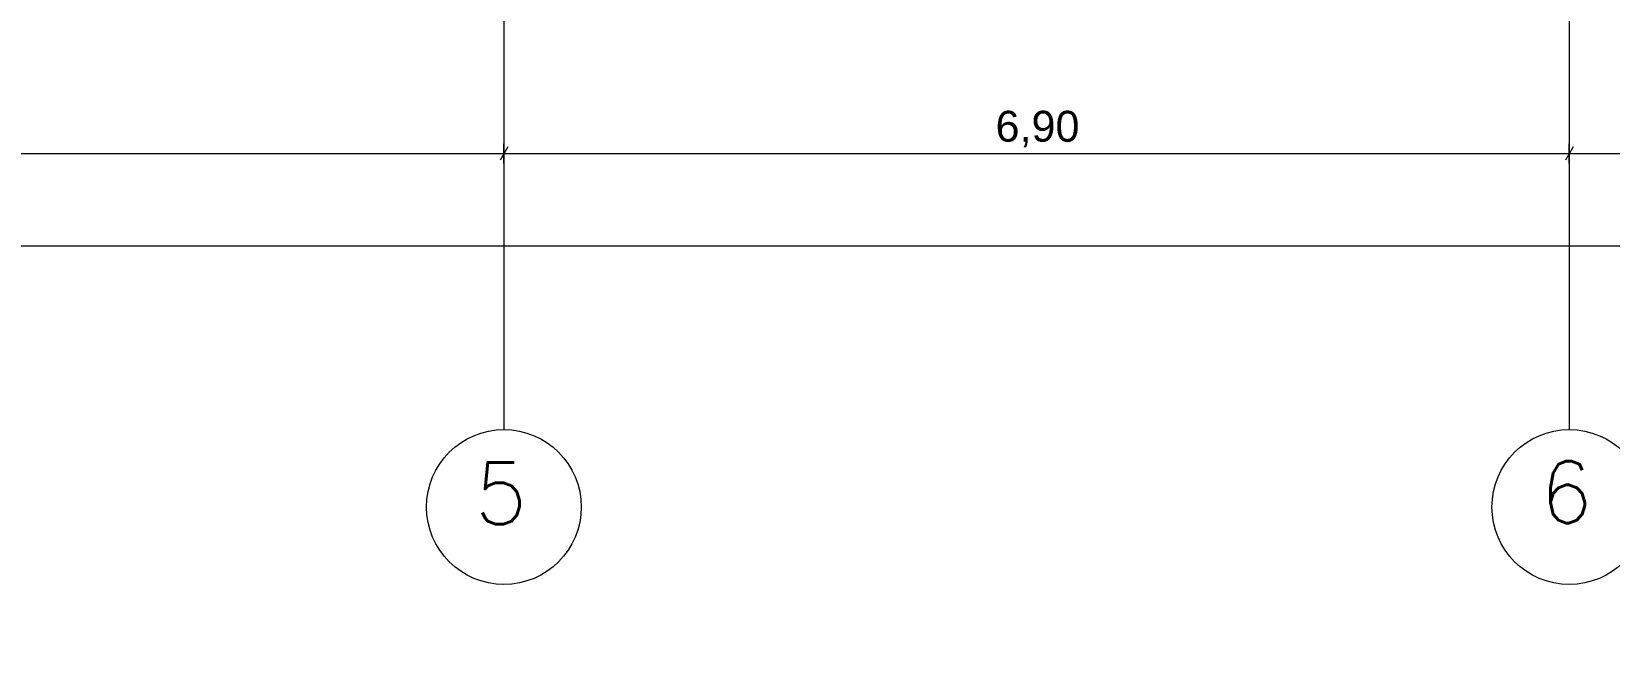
# Model space of a CAD drawing. Header units: metres. Extents: x 476297 to 476657, y 4620828 to 4621206.
# Drawn here: x 476566.92 to 476577.14, y 4621066.93 to 4621070.93 of the extents above; entities that cross this region are included whole.
import ezdxf

# ---------------------------------------------------------------- set-up
doc = ezdxf.new("R2010")
doc.units = ezdxf.units.M
doc.header["$MEASUREMENT"] = 0
for name, color, linetype in [('a-iataki_Pen_No__5_Pen_No__5', 7, 'Continuous'), ('zoma', 7, 'Continuous'), ('zoma_Pen_No__5_Pen_No__5', 7, 'Continuous')]:
    doc.layers.add(name, color=color, linetype=linetype)
doc.styles.add('GENERATED_STYLE_2', font='arial.ttf')
doc.dimstyles.new('GENERATED_STYLE__1', dxfattribs={"dimtxt": 0.2, "dimasz": 0.064421, "dimexe": 0.18, "dimexo": 0.003, "dimgap": 0.09, "dimtad": 1, "dimtih": 1, "dimtoh": 1, "dimzin": 0, "dimdsep": 46, "dimtxsty": 'GENERATED_STYLE_2', "dimblk": 'ARROWHEAD_2', "dimblk1": 'ARROWHEAD_2', "dimblk2": 'ARROWHEAD_2', "dimcen": 0.09, "dimclrd": 142, "dimclre": 142, "dimclrt": 142, "dimadec": 0, "dimazin": 0, "dimtfac": 1, "dimtdec": 4, "dimtmove": 0, "dimatfit": 3, "dimfxl": 1, "dimtolj": 1, "dimtzin": 0, "dimarcsym": 0})

# ---------------------------------------------------------------- blocks, each defined once
blk = doc.blocks.new('*D525', base_point=(476844.527, 4621385.791))
at = {"layer": 'zoma', "color": 142, "linetype": 'Continuous', "lineweight": 0, "transparency": 16777216}
for p, q in [((476563.079, 4621070.077), (476563.079, 4621070.204)), ((476569.979, 4621070.077), (476569.979, 4621070.204)), ((476563.104, 4621070.183), (476563.055, 4621070.098)), ((476563.079, 4621070.14), (476569.979, 4621070.14)), ((476570.004, 4621070.183), (476569.955, 4621070.098))]:
    blk.add_line(p, q, dxfattribs=at)
at = {"layer": 'zoma', "color": 142, "lineweight": 0, "transparency": 16777216, "insert": (476566.263, 4621070.18), "char_height": 0.2, "attachment_point": 7, "style": 'GENERATED_STYLE_2'}
blk.add_mtext('\\A1;{\\pql;\\fArial CYR|b0|i0|c204|p34;6,90}', dxfattribs=at)
blk = doc.blocks.new('ARROWHEAD_2')
at = {"color": 0, "linetype": 'Continuous', "lineweight": 0}
for p, q in [((0, 0), (-1, 0)), ((-0.38, -0.66), (0.38, 0.66))]:
    blk.add_line(p, q, dxfattribs=at)
blk = doc.blocks.new('*D526', base_point=(476844.527, 4621385.791))
at = {"layer": 'zoma', "color": 142, "linetype": 'Continuous', "lineweight": 0, "transparency": 16777216}
for p, q in [((476569.979, 4621070.077), (476569.979, 4621070.204)), ((476576.879, 4621070.077), (476576.879, 4621070.204)), ((476570.004, 4621070.183), (476569.955, 4621070.098)), ((476569.979, 4621070.14), (476576.879, 4621070.14)), ((476576.904, 4621070.183), (476576.855, 4621070.098))]:
    blk.add_line(p, q, dxfattribs=at)
at = {"layer": 'zoma', "color": 142, "lineweight": 0, "transparency": 16777216, "insert": (476573.163, 4621070.18), "char_height": 0.2, "attachment_point": 7, "style": 'GENERATED_STYLE_2'}
blk.add_mtext('\\A1;{\\pql;\\fArial CYR|b0|i0|c204|p34;6,90}', dxfattribs=at)
blk = doc.blocks.new('*D527', base_point=(476844.527, 4621385.791))
at = {"layer": 'zoma', "color": 142, "linetype": 'Continuous', "lineweight": 0, "transparency": 16777216}
for p, q in [((476576.879, 4621070.077), (476576.879, 4621070.204)), ((476583.779, 4621070.077), (476583.779, 4621070.204)), ((476576.904, 4621070.183), (476576.855, 4621070.098)), ((476576.879, 4621070.14), (476583.779, 4621070.14)), ((476583.755, 4621070.098), (476583.804, 4621070.183)), ((476583.779, 4621070.14), (476583.821, 4621070.14))]:
    blk.add_line(p, q, dxfattribs=at)
at = {"layer": 'zoma', "color": 142, "lineweight": 0, "transparency": 16777216, "insert": (476580.063, 4621070.18), "char_height": 0.2, "attachment_point": 7, "style": 'GENERATED_STYLE_2'}
blk.add_mtext('\\A1;{\\pql;\\fArial CYR|b0|i0|c204|p34;6,90}', dxfattribs=at)
blk = doc.blocks.new('*D706', base_point=(476844.527, 4621385.791))
at = {"layer": 'zoma', "color": 142, "linetype": 'Continuous', "lineweight": 0, "transparency": 16777216}
for p, q in [((476542.179, 4621069.481), (476542.179, 4621069.608)), ((476583.979, 4621069.481), (476583.979, 4621069.608)), ((476542.138, 4621069.544), (476542.179, 4621069.544)), ((476542.204, 4621069.587), (476542.155, 4621069.502)), ((476542.179, 4621069.544), (476583.979, 4621069.544)), ((476583.955, 4621069.502), (476584.004, 4621069.587)), ((476583.979, 4621069.544), (476584.02, 4621069.544))]:
    blk.add_line(p, q, dxfattribs=at)
at = {"layer": 'zoma', "color": 142, "lineweight": 0, "transparency": 16777216, "insert": (476562.737, 4621069.584), "char_height": 0.2, "attachment_point": 7, "style": 'GENERATED_STYLE_2'}
blk.add_mtext('\\A1;{\\pql;\\fArial CYR|b0|i0|c204|p34;41,80}', dxfattribs=at)

msp = doc.modelspace()

# ---------------------------------------------------------------- linework, layer by layer
at = {"layer": 'zoma_Pen_No__5_Pen_No__5', "color": 142, "linetype": 'Continuous', "lineweight": 0}
for p, q in [((476569.979, 4621074.636), (476569.979, 4621068.354)), ((476576.879, 4621074.636), (476576.879, 4621068.354))]:
    msp.add_line(p, q, dxfattribs=at)
for centre in [(476569.979, 4621067.853), (476576.879, 4621067.853)]:
    msp.add_circle(centre, 0.501, dxfattribs=at)

# ---------------------------------------------------------------- texts
at = {"layer": 'a-iataki_Pen_No__5_Pen_No__5', "color": 142, "linetype": 'Continuous', "lineweight": 0, "char_height": 0.4, "attachment_point": 3}
for s, insert in [('\\A1;{\\pqr;\\Ftxt.shx;5}', (476570.131, 4621068.142)), ('\\A1;{\\pqr;\\Ftxt.shx;6}', (476577.031, 4621068.149))]:
    msp.add_mtext(s, dxfattribs=dict(at, insert=insert))

# ---------------------------------------------------------------- dimensions: what is measured, and where the dimension line sits
at = {"layer": 'zoma', "color": 142, "linetype": 'Continuous', "lineweight": 0}
for base, p1, p2, picture, middle in [((476583.979, 4621069.544), (476542.179, 4621071.446), (476583.979, 4621071.446), '*D706', (476563.073, 4621069.684)), ((476569.979, 4621070.14), (476563.079, 4621066.931), (476569.979, 4621067.775), '*D525', (476566.523, 4621070.28)), ((476576.879, 4621070.14), (476569.979, 4621067.775), (476576.879, 4621067.824), '*D526', (476573.423, 4621070.28)), ((476583.779, 4621070.14), (476576.879, 4621067.824), (476583.779, 4621067.558), '*D527', (476580.323, 4621070.28))]:
    dim = msp.add_linear_dim(base=base, p1=p1, p2=p2, dimstyle='GENERATED_STYLE__1', dxfattribs=at)
    dim.commit()
    dim.dimension.update_dxf_attribs({"geometry": picture, "text_midpoint": middle, "dimtype": 160})

doc.saveas('drawing.dxf')
